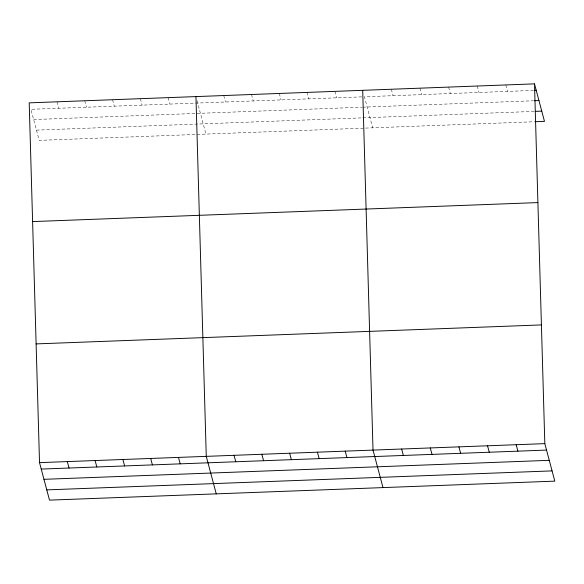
<?xml version="1.0" encoding="UTF-8"?>
<svg xmlns="http://www.w3.org/2000/svg" width="584" height="584" viewBox="0 0 584 584"><rect width="100%" height="100%" fill="white"/><g stroke="black" fill="none" stroke-linecap="round" stroke-linejoin="round"><path stroke-width="0.44" stroke-dasharray="2.92 2.19" d="M361.722 96.871L30.916 109.303L39.179 140.364L534.637 121.742M533.535 90.41L364.416 96.769L372.68 127.83M33.646 119.552L361.759 107.222M362.657 107.186L533.572 100.762M36.449 130.115L361.883 117.88M362.781 117.851L534.594 111.391M505.868 84.943L507.584 91.389M477.238 86.023L478.946 92.462M448.6 87.096L450.315 93.542M419.969 88.169L421.684 94.615M391.331 89.25L393.047 95.696M334.909 91.367L336.625 97.813M307.118 92.411L308.834 98.857M279.327 93.455L281.043 99.9M251.536 94.506L253.244 100.944M223.738 95.55L225.453 101.996M197.02 100.623L205.926 134.094M168.155 97.638L169.871 104.083M140.364 98.681L142.08 105.127M112.573 99.725L114.289 106.171M84.782 100.769L86.498 107.215M56.991 101.813L58.707 108.259"/><path stroke-width="0.88" d="M534.499 83.87L29.2 102.857L39.522 462.63L49.501 500.13L554.8 481.143L544.821 443.636L534.499 83.87L544.478 121.37L535.535 121.706M534.426 90.381L536.214 90.316M534.469 100.733L538.944 100.565M535.491 111.354L541.755 111.121M32.602 221.584L537.908 202.59M36.113 343.903L541.419 324.916M39.522 462.63L544.821 443.636M41.238 469.076L546.536 450.081M43.961 479.325L549.267 460.331M46.771 489.881L552.07 470.894M516.19 444.716L517.906 451.162M487.552 445.789L489.268 452.235M458.922 446.869L460.637 453.308M430.284 447.943L431.999 454.389M401.653 449.016L403.369 455.462M382.994 487.596L373.015 450.096L362.701 90.323M345.224 451.14L346.94 457.586M317.433 452.184L319.149 458.63M289.642 453.228L291.358 459.674M261.851 454.272L263.567 460.718M234.06 455.316L235.775 461.761M216.248 493.867L206.269 456.359L195.947 96.594M178.478 457.403L180.193 463.849M150.687 458.447L152.402 464.893M122.895 459.499L124.611 465.937M95.104 460.542L96.82 466.988M67.313 461.586L69.029 468.032"/></g></svg>
